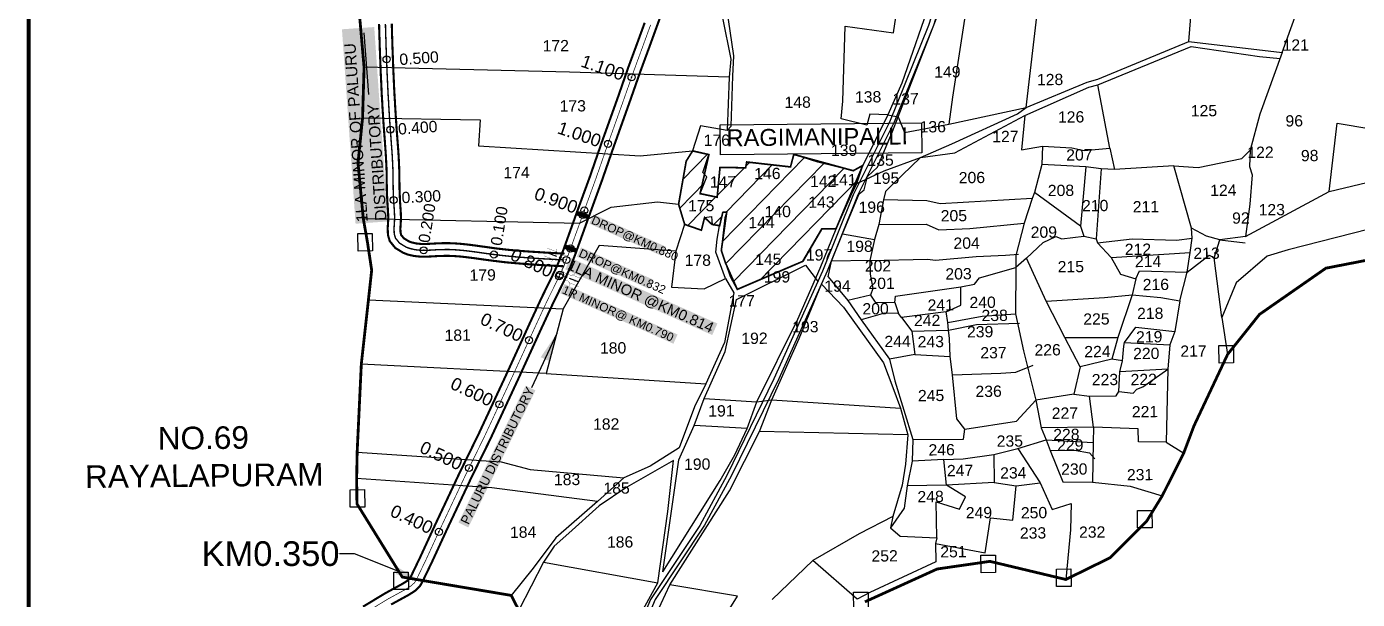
# Model space of a CAD drawing. Header units: millimetres. Extents: x 200439 to 226687, y 1597310 to 1606333.
# Drawn here: x 200439 to 202327, y 1601789 to 1602602 of the extents above; entities that cross this region are included whole.
import ezdxf
from ezdxf import colors
from ezdxf.entities.mleader import LeaderData, LeaderLine
from ezdxf.enums import TextEntityAlignment as Align
from ezdxf.math import Vec2, Vec3

# ---------------------------------------------------------------- set-up
doc = ezdxf.new("R2010")
doc.units = ezdxf.units.MM
doc.header["$PDMODE"] = 32
doc.header["$PDSIZE"] = 10
doc.linetypes.add('HIDDEN2', pattern=[0.1875, 0.125, -0.0625])
for name, color, linetype in [('BOUNDRY STONES', 240, 'Continuous'), ('CANAL1', 7, 'Continuous'), ('CHANAGE', 1, 'Continuous'), ('CSMark', 72, 'Continuous'), ('PAPER SIZE', 5, 'Continuous'), ('PLOTS', 7, 'Continuous'), ('PLOTS NO', 7, 'Continuous'), ('RE REMARKS', 7, 'Continuous'), ('ROADS', 1, 'Continuous'), ('STRUCTURE', 5, 'Continuous'), ('text2', 7, 'Continuous'), ('VILLAGE BOUNDRY', 5, 'Continuous'), ('VILLAGE STONES', 240, 'Continuous')]:
    doc.layers.add(name, color=color, linetype=linetype)
doc.styles.add('FONT1', font='Arial')
doc.styles.get("Standard").update_dxf_attribs({"font": 'arial.ttf'})
doc.dimstyles.get("Standard").update_dxf_attribs({"dimtxt": 0.18, "dimasz": 0.18, "dimexe": 0.18, "dimexo": 0.0625, "dimgap": 0.09, "dimtad": 0, "dimtih": 1, "dimtoh": 1, "dimdec": 4, "dimzin": 0, "dimdsep": 46, "dimtxsty": 'Standard', "dimcen": 0.09, "dimadec": 0, "dimazin": 0, "dimtfac": 1, "dimtdec": 4, "dimtofl": 0, "dimtmove": 0, "dimatfit": 3, "dimfxl": 1, "dimtolj": 1, "dimtzin": 0, "dimarcsym": 0})

# ---------------------------------------------------------------- blocks, each defined once
blk = doc.blocks.new('DROP')
h = blk.add_hatch()
h.set_pattern_fill('ANSI31', color=1, scale=10, angle=45)
h.set_pattern_definition([(90, (-324.4107, -25.7687), (-1.25, 0), [])])
h.paths.add_polyline_path([(-9.9, -4.3), (-13.8, 4.1), (13.8, 4.1), (10.2, -4.3)])
at = {"layer": 'STRUCTURE', "color": 5, "const_width": 0.49}
blk.add_lwpolyline([(-9.9, -4.3), (-13.8, 4.1), (13.8, 4.1), (10.2, -4.3), (-9.9, -4.3)], dxfattribs=at)
at = {"layer": 'STRUCTURE', "color": 5}
blk.add_circle((0, 0), 1.33, dxfattribs=at)
blk = doc.blocks.new('OT')
at = {"layer": 'STRUCTURE', "color": 190}
for points, const_width in [([(769751.4, 1706595.8), (769729.4, 1706595.8)], 0.5), ([(769775.2, 1706601.8), (769775.2, 1706597.8), (769769.2, 1706593.8), (769761.8, 1706593.8), (769754.4, 1706593.8), (769748.4, 1706597.8), (769748.4, 1706601.8)], 0.5), ([(769761.8, 1706593.8), (769761.8, 1706581)], 2.5), ([(769751.4, 1706579), (769729.4, 1706579)], 0.5), ([(769748.4, 1706573), (769748.4, 1706577), (769754.4, 1706581), (769761.8, 1706581), (769761.8, 1706581), (769761.8, 1706581), (769769.2, 1706581), (769775.2, 1706577), (769775.2, 1706573)], 0.5)]:
    blk.add_lwpolyline(points, dxfattribs=dict(at, const_width=const_width))
at = {"layer": 'STRUCTURE', "color": 0}
blk.add_circle((769761.8, 1706587.4), 1.87, dxfattribs=at)
blk.add_leader([(769732.6, 1706587.4), (769753.8, 1706587.4)], dimstyle='Standard', override={"dimasz": 10, "dimgap": 0.09, "dimtad": 0}, dxfattribs=at)

msp = doc.modelspace()

# ---------------------------------------------------------------- hatches: boundary and pattern name
at = {"layer": 'PLOTS'}
h = msp.add_hatch(dxfattribs=at)
h.set_pattern_fill('ANSI31', color=40, scale=8.010933, angle=0.613)
h.set_pattern_definition([(45.613003, (112106.43, 1531662.61), (-18.176446, 17.791612), [])])
h.paths.add_polyline_path([(201432.2, 1602339.2), (201429.5, 1602330.8), (201426, 1602301.2), (201424.5, 1602284.6), (201430.4, 1602266.8), (201437.2, 1602247.7), (201447.2, 1602229.3), (201540.3, 1602269.2), (201567.2, 1602315.2), (201587.2, 1602315.3), (201608.2, 1602362.2), (201616.9, 1602379.7), (201625.1, 1602405.2), (201611.6, 1602397.7), (201561.3, 1602409.8), (201527.3, 1602420.8), (201522.6, 1602403.1), (201460.5, 1602410.1), (201459, 1602401.9), (201422.6, 1602402.3), (201418.6, 1602360.1), (201394.4, 1602365.2), (201403.8, 1602388.8), (201398.4, 1602395), (201406.9, 1602420.6), (201383.8, 1602425.8), (201374.7, 1602411.4), (201363.9, 1602350.1), (201372.5, 1602321.5), (201396.2, 1602313.3), (201400.8, 1602331.2), (201410.5, 1602332.8), (201411.4, 1602321.4), (201422.1, 1602319.7), (201426.6, 1602338.6)])
h.paths.add_polyline_path([(201480.8, 1602234.4), (201526.4, 1602234.9), (201526.1, 1602259.4), (201480.6, 1602258.9)], flags=25)
h.paths.add_polyline_path([(201540.4, 1602265.6), (201585.9, 1602266.1), (201585.7, 1602290.7), (201540.2, 1602290.2)], flags=25)
h.paths.add_polyline_path([(201373.3, 1602335.4), (201418.8, 1602335.9), (201418.6, 1602360.5), (201373, 1602360)], flags=24)
h.paths.add_polyline_path([(201404.4, 1602369.5), (201449.8, 1602370), (201449.5, 1602394.1), (201404.1, 1602393.7)], flags=25)
h.paths.add_polyline_path([(201467.2, 1602381.1), (201512.7, 1602381.5), (201512.4, 1602406.1), (201466.9, 1602405.6)], flags=24)
h.paths.add_polyline_path([(201468.5, 1602259.3), (201514, 1602259.8), (201513.7, 1602284.4), (201468.2, 1602283.9)], flags=24)
h.paths.add_polyline_path([(201458.9, 1602312), (201504.3, 1602312.5), (201504, 1602336.7), (201458.6, 1602336.2)], flags=24)
h.paths.add_polyline_path([(201543.9, 1602340.6), (201589.4, 1602341.1), (201589.2, 1602365.6), (201543.6, 1602365.1)], flags=24)
h.paths.add_polyline_path([(201546.5, 1602370.4), (201591.8, 1602370.8), (201591.6, 1602395), (201546.2, 1602394.5)], flags=24)
h.paths.add_polyline_path([(201575.1, 1602372.8), (201620.5, 1602373.2), (201620.3, 1602397.4), (201574.9, 1602396.9)], flags=24)
h.paths.add_polyline_path([(201481.8, 1602327), (201527.4, 1602327.5), (201527.1, 1602352.1), (201481.6, 1602351.6)], flags=24)

# ---------------------------------------------------------------- linework, layer by layer
at = {"color": 5, "const_width": 5.6}
msp.add_lwpolyline([(200442, 1605089.7), (203459.2, 1605089.7), (203459.2, 1600748.8), (200442, 1600748.8)], close=True, dxfattribs=at)
at = {"layer": 'BOUNDRY STONES'}
for points in [[(202122.7, 1604080.1), (202077.6, 1604022.5), (202049.4, 1603949.6), (202021.5, 1603855.4), (201988.6, 1603726.9), (201972, 1603634.7), (201935.8, 1603456.5), (201894.7, 1603268.5), (201837.6, 1603020.1), (201795.7, 1602861.1), (201742.7, 1602680.8), (201718.5, 1602603.7), (201663.1, 1602466.4), (201611.6, 1602363.4), (201568, 1602255), (201499.2, 1602102.3), (201432.3, 1601965.1), (201394, 1601894.4), (201324.1, 1601789.2), (201291.3, 1601710.9), (201247, 1601655.2)], [(202129.4, 1604080.3), (202084.3, 1604022.6), (202056.2, 1603949.8), (202028.2, 1603855.6), (201995.3, 1603727.1), (201978.7, 1603634.9), (201942.5, 1603456.6), (201901.5, 1603268.6), (201844.3, 1603020.2), (201802.4, 1602861.3), (201749.5, 1602681), (201725.3, 1602603.9), (201669.8, 1602466.6), (201618.3, 1602363.5), (201574.8, 1602255.2), (201505.9, 1602102.5), (201439, 1601965.2), (201400.8, 1601894.5), (201330.8, 1601789.4), (201298.1, 1601711.1), (201253.8, 1601655.4)]]:
    msp.add_lwpolyline(points, dxfattribs=at)
for points in [[(200908.9, 1602308.4), (200929.3, 1602308.6), (200929.6, 1602283.9), (200909.2, 1602283.6)], [(202130.2, 1602149.5), (202150.7, 1602149.7), (202150.9, 1602124.9), (202130.5, 1602124.7)], [(200898.1, 1601944.9), (200918.5, 1601945.1), (200918.8, 1601920.3), (200898.3, 1601920.1)], [(202014.7, 1601915.4), (202035.1, 1601915.6), (202035.4, 1601890.9), (202014.9, 1601890.7)], [(201792.8, 1601852), (201813.3, 1601852.2), (201813.6, 1601827.5), (201793.1, 1601827.2)], [(201899.9, 1601832.3), (201920.3, 1601832.5), (201920.6, 1601807.8), (201900.1, 1601807.5)], [(200959.9, 1601828), (200980.4, 1601828.2), (200980.7, 1601803.4), (200960.2, 1601803.2)], [(201612.2, 1601799.6), (201632.6, 1601799.8), (201632.9, 1601775.1), (201612.4, 1601774.9)]]:
    msp.add_lwpolyline(points, close=True, dxfattribs=at)
at = {"layer": 'CANAL1', "color": 200, "const_width": 3}
for points in [[(200956.2, 1601782.1), (200981.2, 1601795.8), (200990.6, 1601801.8), (200996.8, 1601807.8), (201000.6, 1601814.4), (201014.1, 1601842.4), (201034.7, 1601887.2), (201069.5, 1601961.2), (201096.8, 1602016.7), (201136.2, 1602101.5), (201168.6, 1602172.4), (201185.7, 1602209.3), (201201, 1602240.4), (201208, 1602255.4), (201209, 1602257.5), (201217.4, 1602279.1), (201238, 1602336.4), (201254.9, 1602383), (201272, 1602432.2), (201294.5, 1602495.3), (201309.6, 1602538.4), (201322.8, 1602574.3), (201332.7, 1602601.6), (201350, 1602649)], [(200916.3, 1601779), (200947.2, 1601797.7), (200972, 1601811.3), (200979.4, 1601815.9), (200982.4, 1601818.9), (200984.7, 1601822.8), (200997.8, 1601850.1), (201018.4, 1601894.8), (201053.3, 1601969), (201080.5, 1602024.5), (201119.8, 1602109), (201152.2, 1602179.9), (201169.4, 1602217.1), (201184.7, 1602248.2), (201191.7, 1602263.1), (201192.4, 1602264.6), (201200.5, 1602285.4), (201221, 1602342.5), (201238, 1602389), (201255, 1602438.2), (201277.6, 1602501.3), (201292.6, 1602544.5), (201305.9, 1602580.5), (201315.8, 1602607.7)]]:
    msp.add_lwpolyline(points, dxfattribs=at)
at = {"layer": 'CANAL1', "color": 1, "linetype": 'HIDDEN2', "ltscale": 4, "const_width": 1}
msp.add_lwpolyline([(200923.2, 1601772.6), (200951.7, 1601789.9), (200976.6, 1601803.5), (200985, 1601808.9), (200989.6, 1601813.3), (200992.6, 1601818.6), (201005.9, 1601846.2), (201026.5, 1601891), (201061.4, 1601965.1), (201088.6, 1602020.6), (201128, 1602105.3), (201160.4, 1602176.1), (201177.5, 1602213.2), (201192.9, 1602244.3), (201199.9, 1602259.2), (201200.7, 1602261), (201208.9, 1602282.3), (201229.5, 1602339.5), (201246.4, 1602386), (201263.5, 1602435.2), (201286, 1602498.3), (201301.1, 1602541.4), (201314.3, 1602577.4), (201324.2, 1602604.7)], dxfattribs=at)
at = {"layer": 'CANAL1', "color": 200, "linetype": 'ByBlock', "ltscale": 40, "const_width": 3}
for points in [[(201201.2, 1602262.1), (201193.3, 1602262.5), (201185.5, 1602262.9), (201177.6, 1602263.4), (201169.7, 1602263.8), (201161.9, 1602264.3), (201154, 1602264.8), (201146.1, 1602265.4), (201138.2, 1602266), (201130.3, 1602266.7), (201122.4, 1602267.4), (201114.6, 1602268.2), (201106.7, 1602269.2), (201100.8, 1602269.9), (201091, 1602271.2), (201083.2, 1602272.3), (201075.5, 1602273.4), (201067.8, 1602274.4), (201060.2, 1602275.3), (201052.6, 1602276.1), (201045, 1602276.6), (201037.5, 1602276.9), (201027.5, 1602276.8), (201022.3, 1602276.6), (201014.3, 1602276.1), (201006, 1602275.7), (200997.5, 1602275.8), (200988.7, 1602276.7), (200979.9, 1602278.7), (200973.4, 1602281.2), (200962.2, 1602288), (200954.3, 1602297.7), (200951.7, 1602306.3), (200951.3, 1602315.8), (200952, 1602327.4), (200952.1, 1602331.9), (200951.8, 1602339.4), (200951.3, 1602346.9), (200951, 1602351.4), (200950.4, 1602362.7), (200950.1, 1602370.7), (200950, 1602378.6), (200949.9, 1602386.5), (200949.8, 1602394.3), (200949.6, 1602401.6), (200949.2, 1602409.8), (200948.8, 1602417.6), (200948.3, 1602425.3), (200947.7, 1602433.1), (200947.2, 1602440.9), (200946.4, 1602451.1), (200946, 1602456.5), (200945.4, 1602464.4), (200944.9, 1602472.2), (200944.4, 1602480.1), (200943.9, 1602487.9), (200943.5, 1602495.8), (200943, 1602503.6), (200942.6, 1602511.5), (200942.3, 1602519.4), (200941.9, 1602527.2), (200941.5, 1602535.1), (200941.2, 1602542.9), (200940.9, 1602550.8), (200940.6, 1602558.6), (200940.3, 1602566.5), (200940, 1602574.4), (200939.8, 1602582.2), (200939.5, 1602590.1), (200939.3, 1602597.9), (200939.1, 1602605.8)], [(201202.1, 1602280.1), (201194.2, 1602280.5), (201186.4, 1602280.9), (201178.6, 1602281.3), (201170.8, 1602281.8), (201163, 1602282.3), (201155.2, 1602282.8), (201147.4, 1602283.3), (201139.7, 1602283.9), (201131.9, 1602284.6), (201124.2, 1602285.3), (201116.5, 1602286.1), (201108.8, 1602287), (201103.1, 1602287.7), (201093.4, 1602289.1), (201085.7, 1602290.1), (201077.9, 1602291.2), (201070, 1602292.3), (201062.1, 1602293.2), (201054.1, 1602294), (201046, 1602294.6), (201037.8, 1602294.9), (201027, 1602294.8), (201021.3, 1602294.6), (201013.4, 1602294.1), (201005.7, 1602293.8), (200998.5, 1602293.8), (200991.7, 1602294.5), (200985.2, 1602296), (200981.4, 1602297.4), (200974.2, 1602301.8), (200970.5, 1602306.4), (200969.6, 1602309.3), (200969.3, 1602315.6), (200970, 1602326.6), (200970.1, 1602332.1), (200969.8, 1602340.4), (200969.2, 1602348.3), (200968.9, 1602352.5), (200968.4, 1602363.5), (200968.1, 1602371.1), (200968, 1602378.9), (200967.9, 1602386.8), (200967.8, 1602394.7), (200967.6, 1602402.2), (200967.2, 1602410.7), (200966.8, 1602418.6), (200966.3, 1602426.5), (200965.7, 1602434.4), (200965.1, 1602442.2), (200964.3, 1602452.5), (200963.9, 1602457.8), (200963.4, 1602465.6), (200962.9, 1602473.4), (200962.4, 1602481.2), (200961.9, 1602489), (200961.5, 1602496.8), (200961, 1602504.6), (200960.6, 1602512.4), (200960.2, 1602520.2), (200959.9, 1602528), (200959.5, 1602535.8), (200959.2, 1602543.7), (200958.9, 1602551.5), (200958.6, 1602559.3), (200958.3, 1602567.1), (200958, 1602575), (200957.8, 1602582.8), (200957.5, 1602590.6), (200957.3, 1602598.5), (200957.1, 1602606.3)]]:
    msp.add_lwpolyline(points, dxfattribs=at)
at = {"layer": 'CANAL1', "color": 1, "linetype": 'HIDDEN2', "ltscale": 40, "const_width": 2}
msp.add_lwpolyline([(201201.6, 1602271.1), (201193.8, 1602271.5), (201185.9, 1602271.9), (201178.1, 1602272.4), (201170.3, 1602272.8), (201162.4, 1602273.3), (201154.6, 1602273.8), (201146.8, 1602274.4), (201138.9, 1602275), (201131.1, 1602275.6), (201123.3, 1602276.4), (201115.5, 1602277.2), (201107.8, 1602278.1), (201101.9, 1602278.8), (201092.2, 1602280.1), (201084.5, 1602281.2), (201076.7, 1602282.3), (201068.9, 1602283.3), (201061.1, 1602284.3), (201053.3, 1602285), (201045.5, 1602285.6), (201037.6, 1602285.9), (201027.3, 1602285.8), (201021.8, 1602285.6), (201013.8, 1602285.1), (201005.9, 1602284.7), (200998, 1602284.8), (200990.2, 1602285.6), (200982.5, 1602287.4), (200977.4, 1602289.3), (200968.2, 1602294.9), (200962.4, 1602302), (200960.6, 1602307.8), (200960.3, 1602315.7), (200961, 1602327), (200961.1, 1602332), (200960.8, 1602339.9), (200960.3, 1602347.6), (200959.9, 1602351.9), (200959.4, 1602363.1), (200959.1, 1602370.9), (200959, 1602378.8), (200958.9, 1602386.7), (200958.8, 1602394.5), (200958.6, 1602401.9), (200958.2, 1602410.3), (200957.8, 1602418.1), (200957.3, 1602425.9), (200956.7, 1602433.7), (200956.1, 1602441.6), (200955.4, 1602451.8), (200955, 1602457.2), (200954.4, 1602465), (200953.9, 1602472.8), (200953.4, 1602480.6), (200952.9, 1602488.5), (200952.5, 1602496.3), (200952, 1602504.1), (200951.6, 1602512), (200951.2, 1602519.8), (200950.9, 1602527.6), (200950.5, 1602535.5), (200950.2, 1602543.3), (200949.9, 1602551.1), (200949.6, 1602559), (200949.3, 1602566.8), (200949, 1602574.7), (200948.8, 1602582.5), (200948.5, 1602590.3), (200948.3, 1602598.2), (200948.1, 1602606)], dxfattribs=at)
at = {"layer": 'CSMark'}
for p in [(200949.7, 1602555.9), (200955, 1602456), (200959.7, 1602356.1), (201002.4, 1602284.8), (201101.9, 1602278.8)]:
    msp.add_point(p, dxfattribs=at)
at = {"layer": 'PLOTS'}
for points in [[(202049, 1603922.7), (202019.6, 1603797.8), (202006.8, 1603745.1), (201994.7, 1603695.4), (201961.3, 1603530.5), (201927.7, 1603359.4), (201891.1, 1603189), (201890, 1603180.4), (201883.1, 1603151.2), (201847.1, 1603009.3), (201800.6, 1602838.1), (201777.3, 1602762.1), (201790.4, 1602757.5), (201774.2, 1602643.9), (201752.5, 1602502.1), (201747.1, 1602463.6)], [(201432.7, 1602454.7), (201438.5, 1602460.7), (201441, 1602532.1), (201442.3, 1602560.8), (201432.1, 1602628.2), (201420.7, 1602727.7), (201416.4, 1602746.8), (201406, 1602760.1), (201358.7, 1602933.9), (201341.3, 1603062.2), (201340.8, 1603160.6), (201339.6, 1603240.7), (201337.5, 1603292.5), (201351.4, 1603369.2), (201365.8, 1603413.5), (201369.9, 1603441.3), (201386.4, 1603635.6)], [(201873.7, 1603179.3), (201866.5, 1603154.3), (201833.2, 1603035.9), (201778.9, 1602824.7), (201765.2, 1602776.4), (201762.7, 1602762.5), (201723.7, 1602646.4), (201680.6, 1602522.1), (201660.6, 1602477), (201634.9, 1602478.1), (201631.1, 1602462.2), (201594.4, 1602471.3), (201597, 1602496.2), (201600.1, 1602602.9), (201668.6, 1602593.3), (201677.4, 1602651.1), (201723.7, 1602646.4)], [(201616.9, 1602379.7), (201655.3, 1602397.6), (201707, 1602416.3), (201751.3, 1602436), (201844.7, 1602478.6), (201856.8, 1602487.3), (201879.4, 1602681.7), (201890.4, 1602745.1), (201870.9, 1602744.7), (201843.1, 1602750.9), (201832.1, 1602754), (201813.3, 1602751.1), (201790.4, 1602757.5)], [(201675.1, 1602474.1), (201734.8, 1602627.5), (201743.7, 1602644.4), (201768.3, 1602728.3), (201777.3, 1602762.1)], [(202087.5, 1602581.2), (202100, 1602733.3), (202037, 1602740), (202034.6, 1602735.6), (201901.2, 1602744), (201890.4, 1602745.1)], [(202286.7, 1602368), (202297.9, 1602465.2), (202345.5, 1602457), (202380.3, 1602485), (202385.8, 1602501.6), (202391.7, 1602521.7), (202411.1, 1602570.5), (202477.5, 1602622.7), (202500.1, 1602664.8), (202510.9, 1602675.9), (202528.1, 1602694.6), (202532.3, 1602721.4), (202488.1, 1602727.3), (202479.2, 1602714), (202404.4, 1602724.3)], [(201660.6, 1602477), (201675.1, 1602474.1), (201684.3, 1602452.1), (201747.1, 1602463.6), (201856.8, 1602487.3), (201943.5, 1602523.6), (201958.6, 1602527.7), (202087.5, 1602581.2), (202220, 1602565.3), (202252.6, 1602656.3)], [(201426.3, 1602614.9), (201437.8, 1602556.1), (201435.8, 1602530.5), (201432.7, 1602454.7), (201395.1, 1602461.2), (201383.8, 1602425.8), (201374.7, 1602411.4), (201363.9, 1602350.1), (201372.5, 1602321.5), (201360.2, 1602283.5), (201353.7, 1602232.5), (201400, 1602229.9), (201430.5, 1602244.6), (201442.4, 1602224.2), (201428.8, 1602154), (201402.6, 1602095.1), (201386.3, 1602062.7), (201364.7, 1602004.2), (201323.4, 1601978.4), (201286.3, 1601961.7), (201248.7, 1601928.4), (201189.8, 1601876.7), (201157.4, 1601833.8), (201126.5, 1601795)], [(201707, 1602416.3), (201755.5, 1602423.2), (201854.9, 1602476), (201945.9, 1602516.1), (201958.7, 1602519.5), (202090.8, 1602573.9), (202187.7, 1602559.8), (202217.2, 1602557.2)], [(202220, 1602565.3), (202188.5, 1602477.8), (202174.4, 1602426.9), (202173.7, 1602403.5), (202177.3, 1602391.8), (202174.3, 1602350.4), (202167.9, 1602304.4), (202131.4, 1602299.7), (202112.8, 1602304.8), (202091.2, 1602316.3), (202066.3, 1602404.8), (201982, 1602399.5), (201963.3, 1602400.2), (201941.7, 1602403.4), (201879.2, 1602406.6), (201868.8, 1602367), (201865.2, 1602358.4), (201853.8, 1602323.5), (201842.2, 1602277.4), (201842.1, 1602260.5), (201841.9, 1602194.8), (201853, 1602142), (201870.8, 1602071.9), (201878.3, 1602032.7), (201885.3, 1602016), (201891.1, 1602000.7), (201909, 1601956.2), (201951, 1601955.5), (202004.6, 1601950.2), (202049.8, 1601936.2)], [(201435.8, 1602530.5), (201209.2, 1602537.5), (200917.8, 1602544.5)], [(201975.5, 1602429.7), (201958.7, 1602519.5)], [(200915.7, 1602472.8), (201082.6, 1602469.8), (201080.1, 1602432.9), (201309.6, 1602418.7), (201383.8, 1602425.8)], [(201660.6, 1602477), (201625.1, 1602405.2), (201611.6, 1602397.7), (201561.3, 1602409.8), (201527.3, 1602420.8), (201522.6, 1602403.1), (201460.5, 1602410.1), (201459, 1602401.9), (201422.6, 1602402.3), (201418.6, 1602360.1), (201394.4, 1602365.2), (201403.8, 1602388.8), (201398.4, 1602395), (201406.9, 1602420.6), (201383.8, 1602425.8)], [(201576.1, 1602247.2), (201580.8, 1602269.2), (201596.2, 1602307.9), (201619.8, 1602364.7), (201627.3, 1602370.8), (201631.6, 1602389.3), (201646.2, 1602402.6), (201667.2, 1602453.2), (201675.1, 1602474.1)], [(201854.9, 1602476), (201850.3, 1602427.2), (201879.8, 1602432.6), (201879.2, 1602406.6)], [(202167.9, 1602304.4), (202286.7, 1602368), (202427, 1602402), (202453.6, 1602417.4), (202477.1, 1602420.1), (202532.3, 1602432.7), (202558, 1602432.9), (202613.3, 1602433.9), (202638.5, 1602480.3), (202657.5, 1602453), (202567.8, 1602268.9), (202565.3, 1602377), (202492.1, 1602371.3), (202417, 1602345.9), (202365.5, 1602320.3), (202228.4, 1602285.3), (202198.5, 1602276.5), (202154.5, 1602238.4), (202134.6, 1602189.5), (202142.6, 1602137.1)], [(201879.8, 1602432.6), (201921.7, 1602430), (201939.1, 1602426.3), (201975.5, 1602429.7), (201982, 1602399.5)], [(201707, 1602416.3), (201668.3, 1602379.3), (201657.5, 1602368.2), (201654.7, 1602356.3), (201647.7, 1602321.4), (201641.8, 1602300.1), (201635.2, 1602270.5), (201635.6, 1602250.9), (201639.2, 1602230.4), (201636, 1602220.9), (201604.1, 1602213.6)], [(202066.3, 1602404.8), (202100.8, 1602402.5), (202162.6, 1602414.9), (202174.4, 1602426.9)], [(201341.4, 1601828.3), (201423, 1601957.9), (201443.7, 1601994.6), (201461.1, 1602031.7), (201475, 1602069.8), (201533, 1602187), (201564.5, 1602259.5), (201587.2, 1602315.3), (201608.2, 1602362.2), (201616.9, 1602379.7), (201625.1, 1602405.2)], [(201941.7, 1602403.4), (201933.9, 1602319.1), (201868.8, 1602367)], [(201963.3, 1602400.2), (201956.2, 1602300.9)], [(201865.2, 1602358.4), (201735.1, 1602350.9), (201716, 1602355.2), (201654.7, 1602356.3)], [(200916.7, 1602329.8), (201223.5, 1602323.2), (201268.4, 1602345.8), (201333.9, 1602353.7), (201363.9, 1602350.1)], [(201430.5, 1602244.6), (201416.9, 1602282.2), (201418.8, 1602300.6), (201422.1, 1602319.7), (201426.6, 1602338.6), (201432.2, 1602339.2), (201429.5, 1602330.8), (201426, 1602301.2), (201424.5, 1602284.6), (201430.4, 1602266.8), (201437.2, 1602247.7), (201447.2, 1602229.3), (201540.3, 1602269.2), (201567.2, 1602315.2), (201587.2, 1602315.3)], [(201372.5, 1602321.5), (201396.2, 1602313.3), (201400.8, 1602331.2), (201410.5, 1602332.8), (201411.4, 1602321.4), (201422.1, 1602319.7)], [(201647.7, 1602321.4), (201715.1, 1602322), (201733, 1602313.9), (201777, 1602315.7), (201853.8, 1602323.5)], [(201596.2, 1602307.9), (201641.8, 1602300.1)], [(201857.3, 1602273.7), (201880.9, 1602296), (201898.8, 1602304.4), (201907.3, 1602300.9), (201938.5, 1602304.8)], [(201933.9, 1602319.1), (201938.5, 1602304.8), (201956.2, 1602300.9), (201958.1, 1602295.4), (201977.5, 1602274.7), (201990.6, 1602250.9), (202012.4, 1602244.2), (202017.4, 1602255.6), (202085.2, 1602253.8), (202089.7, 1602281.8), (202092.4, 1602302), (202091.2, 1602316.3)], [(201958.1, 1602295.4), (202007.4, 1602301.1), (202070.3, 1602299.2), (202092.4, 1602302)], [(201360.2, 1602283.5), (201251.4, 1602291.4), (201200.3, 1602201.8), (201176, 1602110), (201402.6, 1602095.1)], [(201977.5, 1602274.7), (202089.7, 1602281.8)], [(202134.6, 1602189.5), (202123.5, 1602273.9), (202131.4, 1602299.7), (202167.6, 1602295.5)], [(201341.4, 1601828.3), (201364.4, 1601987.4), (201385.9, 1602035.9), (201400, 1602074.5), (201430, 1602141.3), (201446, 1602214.9), (201544.1, 1602263.9), (201562, 1602239.9)], [(201635.2, 1602270.5), (201580.8, 1602269.2)], [(201635.2, 1602270.5), (201716.7, 1602272.4), (201728.1, 1602270.7), (201786, 1602276.1), (201827.5, 1602277.7), (201846.2, 1602279.5)], [(201933.6, 1602119.6), (201911.9, 1602161.1), (201885.2, 1602212.6), (201857.3, 1602273.7), (201842.1, 1602260.5)], [(201885.2, 1602212.6), (201967.9, 1602217.6), (202007.1, 1602221.5), (202048.1, 1602217.7), (202074.7, 1602213.1), (202085.2, 1602253.8), (202116.3, 1602277.9), (202123.5, 1602273.9)], [(201576.1, 1602247.2), (201604.1, 1602213.6), (201623, 1602186.2), (201663, 1602130.2), (201670.6, 1602099.5), (201696.1, 1602016.2), (201695, 1601985.7), (201687.9, 1601950.4), (201683.7, 1601918.8), (201664.6, 1601890.8)], [(201696.1, 1602016.2), (201768, 1602016.5), (201769.8, 1602031), (201758.3, 1602045.8), (201752.2, 1602107.9), (201749.3, 1602133.9), (201748.1, 1602159.7), (201746.6, 1602171.4), (201745.6, 1602182.3), (201743.2, 1602197.3), (201764, 1602206.7), (201764.2, 1602232.9), (201783.4, 1602236.9), (201790.7, 1602245.5), (201842.1, 1602260.5)], [(202012.4, 1602244.2), (202007.1, 1602221.5), (201986.9, 1602161.2), (201978.3, 1602130.3), (201933.6, 1602119.6), (201924.5, 1602080.8), (201870.8, 1602071.9)], [(201333.1, 1601770.2), (201351.4, 1601810), (201436, 1601943.5), (201478.7, 1602027.6), (201496.1, 1602072.5), (201534.8, 1602159.8), (201566.8, 1602236.9), (201597.6, 1602203.9), (201654.7, 1602125), (201667.7, 1602090), (201678.4, 1602060.6), (201689.1, 1602022.8), (201685.6, 1601981.4), (201681.1, 1601951.3), (201667.8, 1601906.9), (201620.1, 1601882.6), (201554.4, 1601844.7), (201496.4, 1601789)], [(201670.8, 1602210.8), (201671.6, 1602219.6), (201737.7, 1602229), (201764.2, 1602232.9)], [(200924, 1602214.5), (201200.3, 1602201.8)], [(201636, 1602220.9), (201642.5, 1602211.2), (201670.8, 1602210.8), (201675.7, 1602195.2)], [(202074.7, 1602213.1), (202067.9, 1602169.3)], [(201743.2, 1602197.3), (201680, 1602189.2), (201675.7, 1602195.2), (201655.9, 1602195.4), (201623, 1602186.2)], [(201680, 1602189.2), (201694.5, 1602170), (201699, 1602136.7), (201663, 1602130.2)], [(201745.6, 1602182.3), (201794.3, 1602191.4), (201841.9, 1602194.8)], [(201694.5, 1602170), (201746.6, 1602171.4)], [(201746.6, 1602171.4), (201786.6, 1602179.4), (201847.3, 1602181.4)], [(201993.4, 1602127.9), (201995.3, 1602148.6), (201996.4, 1602153.9), (202012.2, 1602175.6), (202067.9, 1602169.3), (202060.7, 1602150.4), (202057.6, 1602116.1), (202055.3, 1602012.7), (202080.3, 1601997)], [(201911.9, 1602161.1), (201986.9, 1602161.2)], [(201996.4, 1602153.9), (202060.7, 1602150.4)], [(201699, 1602136.7), (201749.3, 1602133.9)], [(201176, 1602110), (200913.9, 1602123.4)], [(201752.2, 1602107.9), (201820.7, 1602110.6), (201842.4, 1602111.7), (201866.7, 1602121.8)], [(201924.5, 1602080.8), (201946.6, 1602077.8), (201984.7, 1602078.4), (201988.5, 1602084.5), (201989.6, 1602112.1), (201993.4, 1602127.9), (201978.3, 1602130.3)], [(201984.7, 1602078.4), (201988.5, 1602084.5), (202008.7, 1602082.1), (202013.9, 1602087.8), (202022.5, 1602090.8), (202057.6, 1602116.1)], [(202057.6, 1602116.1), (201989.6, 1602112.1)], [(201400, 1602074.5), (201475, 1602069.8), (201496.1, 1602072.5), (201678.4, 1602060.6)], [(202055.3, 1602012.7), (202016.4, 1602013), (202015.5, 1602031.4), (201952.5, 1602033.7), (201946.6, 1602077.8)], [(201769.8, 1602031), (201843.1, 1602042.1), (201870.8, 1602071.9)], [(201461.1, 1602031.7), (201385.9, 1602035.9)], [(201689.1, 1602022.8), (201478.7, 1602027.6)], [(201952.5, 1602033.7), (201878.3, 1602032.7)], [(201952.5, 1602033.7), (201952, 1602012.1), (201951, 1601955.5)], [(200908, 1601998.5), (201112.1, 1601984.7), (201153.6, 1601973.7), (201286.3, 1601961.7)], [(201810.8, 1601995.1), (201844.9, 1602003.3), (201885.3, 1602016)], [(201844.9, 1602003.3), (201876.9, 1601954.6)], [(201885.3, 1602016), (201952, 1602012.1)], [(201891.1, 1602000.7), (201925.6, 1602000.9), (201946.8, 1601997.1), (201954.3, 1601988.6)], [(201275, 1601704.4), (201334.4, 1601812.9), (201348.7, 1601914.1), (201356.5, 1601986.6), (201290.6, 1601948.7), (201251.4, 1601922.3), (201208, 1601883.4), (201187.5, 1601864.8), (201172.5, 1601842.2), (201137.2, 1601774.2)], [(201744, 1601951.4), (201740.1, 1601988), (201695, 1601985.7)], [(201740.1, 1601988), (201767.5, 1601988.6), (201810.8, 1601995.1), (201811.6, 1601955), (201744, 1601951.4)], [(201248.7, 1601928.4), (201098.8, 1601947.7), (200907.3, 1601960.9)], [(201667.8, 1601906.9), (201664.6, 1601890.8), (201678.1, 1601878.9), (201730.3, 1601876.6), (201728.2, 1601868.5), (201798.8, 1601855.4), (201806.3, 1601905.3), (201838, 1601901.8), (201842.7, 1601950.7), (201876.9, 1601954.6), (201893.8, 1601917), (201920.8, 1601925.4), (201919.6, 1601888.1), (201913.1, 1601817.6)], [(201730.3, 1601876.6), (201729, 1601927.7), (201762.2, 1601917.4), (201770.9, 1601935), (201744, 1601951.4), (201687.9, 1601950.4)], [(201811.6, 1601955), (201842.7, 1601950.7)], [(201728.2, 1601868.5), (201728.6, 1601842.8), (201634.9, 1601799.2), (201617.4, 1601789.7), (201554.4, 1601844.7)], [(201172.5, 1601842.2), (201334.4, 1601812.9)], [(201401.1, 1601690.5), (201388.8, 1601699.9), (201447.4, 1601794), (201351.4, 1601810)]]:
    msp.add_lwpolyline(points, dxfattribs=at)
at = {"layer": 'PLOTS', "color": 40, "const_width": 2.4}
msp.add_lwpolyline([(201400.8, 1602331.2), (201396.2, 1602313.3), (201372.5, 1602321.5), (201363.9, 1602350.1), (201374.7, 1602411.4), (201383.8, 1602425.8), (201406.9, 1602420.6), (201394.4, 1602365.2), (201418.6, 1602360.1), (201422.6, 1602402.3), (201459, 1602401.9), (201460.5, 1602410.1), (201522.6, 1602403.1), (201527.3, 1602420.8), (201611.6, 1602397.7), (201625.1, 1602405.2), (201587.2, 1602315.3), (201567.2, 1602315.2), (201540.3, 1602269.2), (201447.2, 1602229.3), (201430.4, 1602266.8), (201424.5, 1602284.6), (201432.2, 1602339.2), (201426.6, 1602338.6), (201422.1, 1602319.7), (201411.4, 1602321.4), (201400.8, 1602331.2)], dxfattribs=at)
at = {"layer": 'ROADS', "color": 40}
msp.add_lwpolyline([(201422.8, 1602462.6), (201708.5, 1602465.7), (201709, 1602423.1), (201423.3, 1602420.1)], close=True, dxfattribs=at)
at = {"layer": 'text2', "color": 2, "linetype": 'Continuous'}
for p in [(201297.2, 1602530.3), (201263.8, 1602435.8), (201230.2, 1602341.4), (201194.5, 1602247.8), (201151.8, 1602157.2), (201109.8, 1602066.2), (201066.7, 1601975.8), (201023.9, 1601885.2)]:
    msp.add_point(p, dxfattribs=at)
at = {"layer": 'text2', "color": 3}
for p in [(201227.9, 1602334.9, 1), (201210.7, 1602287.3, 1), (201204.6, 1602271.1, 1), (201195.6, 1602250.2, 1)]:
    msp.add_point(p, dxfattribs=at)
at = {"layer": 'VILLAGE BOUNDRY', "const_width": 4}
for points in [[(201137.2, 1601774.2), (201126.5, 1601795), (200972, 1601821), (200907.7, 1601925), (200907.3, 1601960.9), (200908, 1601998.5), (200913.9, 1602123.4), (200924, 1602214.5), (200928.6, 1602256.5), (200922.6, 1602296.2), (200916.7, 1602329.8), (200909.2, 1602408.7), (200915.7, 1602472.8), (200917.8, 1602544.5), (200911.5, 1602616.8)], [(202467, 1602295.4), (202282, 1602259.4), (202187.8, 1602193.8), (202142.6, 1602137.1), (202095, 1602035.9), (202080.3, 1601997), (202049.8, 1601936.2), (202028.1, 1601900.9), (201976.2, 1601848.6), (201913.1, 1601817.6), (201805.5, 1601843.3), (201730.7, 1601832.5), (201628.2, 1601785.9)]]:
    msp.add_lwpolyline(points, dxfattribs=at)

# ---------------------------------------------------------------- block references
at = {"xscale": 0.7, "yscale": 0.7, "zscale": 0.7, "rotation": 160.8737763901753}
for p in [(201227.9, 1602334.9, 1), (201210.7, 1602287.3, 1)]:
    msp.add_blockref('DROP', p, dxfattribs=at)
at = {"layer": 'STRUCTURE', "color": 0, "xscale": 0.7000000000000001, "yscale": 0.7000000000000001, "zscale": 0.7000000000000001}
for p, rotation in [((-729548.6, 679695.7), 339.025453654959), ((1155266.5, 2500691.4), 157.558226466347)]:
    msp.add_blockref('OT', p, dxfattribs=dict(at, rotation=rotation))

# ---------------------------------------------------------------- texts
at = {"layer": 'CHANAGE', "style": 'FONT1'}
for s, rotation, p in [('0.500', 4.1827, (200967.9, 1602555.5)), ('0.400', 4.1827, (200966, 1602456.8)), ('0.300', 2.9425, (200971, 1602359.5)), ('0.200', 80.7623, (201002.5, 1602295.8)), ('0.100', 80.7623, (201104.9, 1602291.7))]:
    msp.add_text(s, height=16, rotation=rotation, dxfattribs=at).set_placement(p, align=Align.MIDDLE_LEFT)
at = {"layer": 'CSMark', "color": 1}
for s, rotation, p in [('1.100', 340.748, (201226.8, 1602554.4)), ('1.000', 341.0164, (201193.5, 1602459.7)), ('0.900', 339.9873, (201160.6, 1602366.4)), ('0.800', 334.9029, (201127.3, 1602280.3)), ('0.700', 334.6559, (201084.7, 1602189.1)), ('0.600', 334.6559, (201042.4, 1602097.5)), ('0.500', 334.6559, (200998.9, 1602006.9)), ('0.400', 334.6559, (200957, 1601916.6))]:
    msp.add_text(s, height=18, rotation=rotation, dxfattribs=at).set_placement(p, align=Align.MIDDLE_LEFT)
at = {"layer": 'PLOTS', "color": 1}
msp.add_text('RAGIMANIPALLI', height=24.033, rotation=0.613, dxfattribs=at).set_placement((201560.5, 1602445.7), align=Align.MIDDLE_CENTER)
at = {"layer": 'PLOTS NO'}
for s, p in [('121', (202239.2, 1602576.1)), ('172', (201189.7, 1602575.1)), ('149', (201745.1, 1602538)), ('128', (201890.8, 1602527.1)), ('138', (201632.7, 1602502.5)), ('173', (201213.8, 1602489.7)), ('148', (201532.8, 1602494.9)), ('137', (201685.8, 1602499.6)), ('125', (202109, 1602482.9)), ('126', (201920.6, 1602474)), ('96', (202237.1, 1602468.5)), ('136', (201724.4, 1602460.1)), ('127', (201827.4, 1602446.3)), ('176', (201418.1, 1602441)), ('139', (201598.6, 1602426.7)), ('135', (201650.4, 1602412.7)), ('207', (201932.3, 1602420.2)), ('122', (202189.2, 1602423.9)), ('98', (202259, 1602419.2)), ('174', (201134.1, 1602395.1)), ('146', (201489.8, 1602393.7)), ('195', (201658.2, 1602387.1)), ('206', (201779.9, 1602388)), ('147', (201426.9, 1602381.8)), ('142', (201569, 1602382.6)), ('141', (201597.7, 1602385)), ('208', (201906.2, 1602369.8)), ('124', (202136.5, 1602370)), ('143', (201566.5, 1602353.2)), ('175', (201395.9, 1602348.1)), ('140', (201504.5, 1602339.7)), ('196', (201637.8, 1602346)), ('205', (201754.3, 1602333.9)), ('210', (201954.8, 1602348.2)), ('211', (202026.7, 1602346.7)), ('92', (202161.4, 1602330.6)), ('123', (202205.2, 1602342.4)), ('144', (201481.5, 1602324.3)), ('204', (201772.4, 1602295)), ('209', (201881.9, 1602310.6)), ('197', (201563.1, 1602278.2)), ('198', (201620.6, 1602290.4)), ('212', (202015.4, 1602286.2)), ('213', (202112.7, 1602280.5)), ('178', (201391.1, 1602270.6)), ('145', (201491.1, 1602272)), ('202', (201646.7, 1602262.6)), ('215', (201920.2, 1602261.6)), ('214', (202029.8, 1602269)), ('179', (201086, 1602249.7)), ('199', (201503.5, 1602247)), ('201', (201651.8, 1602237.9)), ('203', (201760.9, 1602251.4)), ('216', (202040.8, 1602236.3)), ('194', (201589.2, 1602234)), ('177', (201453.5, 1602213)), ('200', (201643.3, 1602201.9)), ('241', (201735.7, 1602207.2)), ('240', (201795.1, 1602210.9)), ('242', (201716.4, 1602185.3)), ('238', (201812.2, 1602192.4)), ('225', (201956.5, 1602187.3)), ('218', (202032.8, 1602195.3)), ('181', (201050.6, 1602164.3)), ('193', (201543.7, 1602176.3)), ('239', (201791.6, 1602169.2)), ('219', (202031.4, 1602162)), ('180', (201271, 1602146.2)), ('192', (201471.5, 1602159.9)), ('244', (201674.5, 1602155.5)), ('243', (201721.6, 1602155.1)), ('226', (201887.3, 1602143.5)), ('217', (202094.2, 1602141.8)), ('237', (201810.5, 1602139.5)), ('224', (201957.9, 1602141.1)), ('220', (202027.2, 1602138.4)), ('236', (201803.6, 1602084.7)), ('223', (201968.6, 1602101.3)), ('222', (202023.6, 1602101.5)), ('245', (201722, 1602078.7)), ('191', (201424.6, 1602056.9)), ('227', (201911.8, 1602053.7)), ('221', (202025.4, 1602055.8)), ('182', (201261.2, 1602038.2)), ('235', (201833.7, 1602014.1)), ('228', (201913.9, 1602023.4)), ('246', (201737, 1602001.7)), ('229', (201919.4, 1602008.4)), ('190', (201390.3, 1601981.3)), ('247', (201763.1, 1601972.3)), ('230', (201925.1, 1601974.3)), ('183', (201205.7, 1601959.4)), ('234', (201838.6, 1601968.9)), ('231', (202018.4, 1601966.4)), ('185', (201275.9, 1601947.3)), ('248', (201721.3, 1601935.3)), ('249', (201789.9, 1601912.5)), ('250', (201868, 1601912.4)), ('184', (201143.4, 1601884.8)), ('233', (201866.6, 1601883.6)), ('232', (201950.5, 1601884.9)), ('186', (201280.9, 1601870.8)), ('252', (201656.1, 1601851.1)), ('251', (201753.7, 1601857))]:
    msp.add_text(s, height=16.02, rotation=0.613, dxfattribs=at).set_placement(p, align=Align.MIDDLE_CENTER)
at = {"layer": 'ROADS', "insert": (200517.8, 1602032.8), "char_height": 32.044, "width": 338.317, "attachment_point": 1, "rotation": 0.613}
msp.add_mtext('\\pi107.15853;NO.69 \\P\\pi3.45355;RAYALAPURAM', dxfattribs=at)
at = {"layer": 'STRUCTURE', "color": 5, "attachment_point": 1, "style": 'FONT1', "bg_fill": 1, "box_fill_scale": 1.1, "bg_fill_color": 7, "bg_fill_true_color": 16777215, "bg_fill_transparency": 0}
for s, insert, char_height, width, rotation in [('{\\C1;1LA MINOR OF PALURU DISTRIBUTORY}', (200907.2, 1602324.2), 16, 273.397, 93.9958), ('1LA MINOR @KM0.814', (201211.2, 1602272.2), 15, 225.418, 335.8959)]:
    msp.add_mtext(s, dxfattribs=dict(at, insert=insert, char_height=char_height, width=width, rotation=rotation))
at = {"layer": 'STRUCTURE', "color": 5, "attachment_point": 1, "bg_fill": 1, "box_fill_scale": 1.1, "bg_fill_color": 7, "bg_fill_true_color": 16777215, "bg_fill_transparency": 0}
for s, insert, char_height, width, rotation in [('DROP@KM0.880', (201243.8, 1602334.2), 12, 109.889, 335.9482), ('DROP@KM0.832', (201226.2, 1602287.3), 12, 109.889, 335.9482), ('1R MINOR@ KM0.790', (201202.6, 1602235.3), 12, 173.301, 335.9482), ('\\pi1.53109;{\\C1;PALURU DISTRIBUTORY}', (201053.4, 1601898.9), 13, 213.912, 63.8952)]:
    msp.add_mtext(s, dxfattribs=dict(at, insert=insert, char_height=char_height, width=width, rotation=rotation))

# ---------------------------------------------------------------- leaders
at = {"layer": 'PAPER SIZE', "color": 1}
msp.add_leader([(200917.6, 1602593.2), (200924.1, 1602505.8)], dimstyle='Standard', override={"dimasz": 40, "dimgap": 0.09, "dimtad": 0, "dimtfill": 2, "dimtfillclr": 5}, dxfattribs=at)
at = {"layer": 'RE REMARKS', "color": 1}
msp.add_leader([(201191.2, 1602166.6), (201155.5, 1602089.8)], dimstyle='Standard', override={"dimasz": 40}, dxfattribs=at)
at = {"layer": 'VILLAGE STONES', "color": 1}
ml = msp.add_multileader_mtext('Standard', dxfattribs=at)
ml.set_content('KM0.350', color=1)
ml.set_leader_properties()
ml.build(insert=Vec2(0, 0))
ml.multileader.update_dxf_attribs({"dogleg_length": 0.36, "arrow_head_size": 30})
ctx = ml.context
ctx.base_point, ctx.char_height, ctx.arrow_head_size, ctx.landing_gap_size, ctx.plane_origin = Vec3(200693.2, 1601854), 35, 30, 0.09, Vec3(200491, 1601768)
ctx.text_align_type = 2
notes = []
notes.append((ctx, [(1, (1, 1, 0), (200904.1, 1601854), (-1, 0), 21, [(0, [(200992.6, 1601818.6)], 0, [])])]))
ctx.mtext.insert, ctx.mtext.alignment, ctx.mtext.flow_direction = Vec3(200883, 1601871.8), 3, 5
for ctx, leaders in notes:
    for number, flags, end, landing, length, lines in leaders:
        leader = LeaderData()
        leader.index, (leader.has_last_leader_line, leader.has_dogleg_vector, leader.attachment_direction) = number, flags
        leader.last_leader_point, leader.dogleg_vector, leader.dogleg_length = Vec3(end), Vec3(landing), length
        for number, points, colour, breaks in lines:
            line = LeaderLine()
            line.index, line.vertices, line.color, line.breaks = number, Vec3.list(points), colors.encode_raw_color(colour), breaks
            leader.lines.append(line)
        ctx.leaders.append(leader)

doc.saveas('drawing.dxf')
